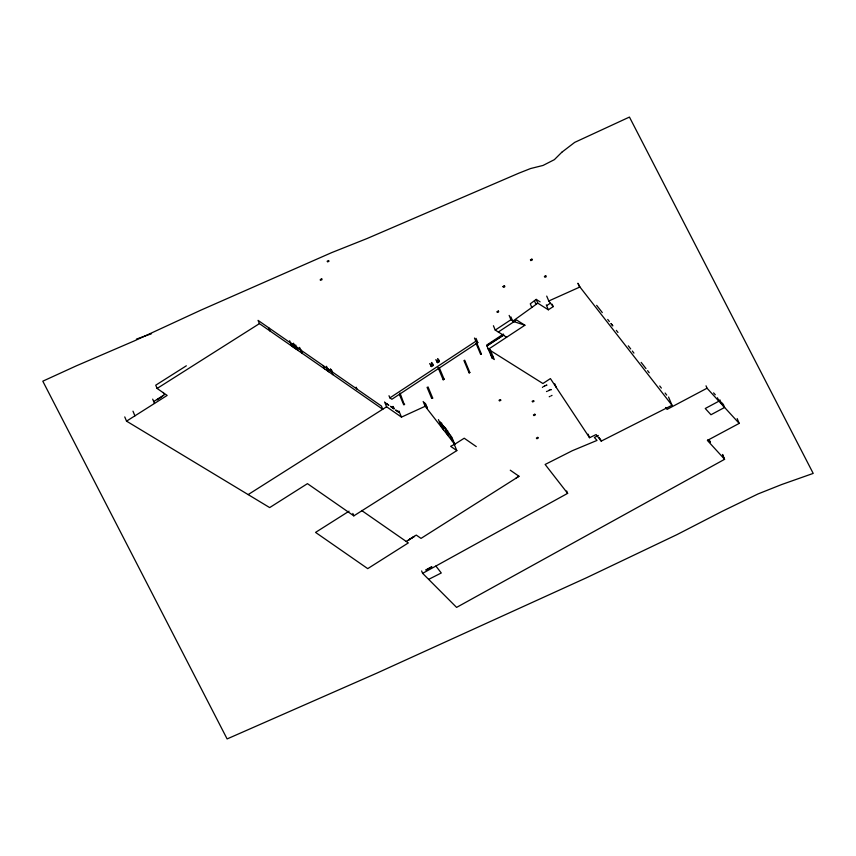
<?xml version="1.0" encoding="UTF-8"?>
<svg xmlns="http://www.w3.org/2000/svg" width="856" height="856" viewBox="0 0 856 856"><rect width="100%" height="100%" fill="white"/><g stroke="black" fill="none" stroke-linecap="round" stroke-linejoin="round"><path stroke-width="1.28" d="M432.687 398.094L431.659 398.297L432.687 398.094L428.011 386.891M544.908 385.906L543.902 386.495M546.856 385.05L545.732 385.542M400.03 393.054L404.31 404.695L403.625 404.61L399.495 394.755M469.848 372.553L469.067 372.777L469.837 372.499L464.68 360.173M443.162 379.732L444.157 379.294L443.162 379.732L438.005 367.417M542.961 386.923L542.415 387.436M544.705 386.013L544.106 386.366M546.61 385.254L545.957 385.468M547.476 391.128L546.481 391.567M549.424 390.272L548.418 390.711M552.024 395.397L551.029 395.825M549.188 390.325L548.621 390.571M550.034 396.392L549.231 396.756M550.986 389.63L550.365 389.534M540.104 301.858L536.198 299.397L530.281 303.816L531.811 307.465M510.904 316.902L512.723 321.225L537.771 303.163L548.343 309.808L553.169 306.63L552.141 304.18M487.053 345.631L490.221 343.545M490.392 343.481L493.559 341.394M493.73 341.33L496.897 339.233M497.069 339.169L500.236 337.082M486.989 345.931L497.133 339.34M500.407 337.018L503.574 334.931M496.994 339.479L503.81 335.028M389.897 397.88L475.829 341.255L477.819 342.646L391.898 399.26L389.897 397.88L388.999 395.718M493.42 325.74L495.228 330.074L510.957 319.727L514.039 321.663M498.31 332.01L516.575 319.994L524.899 325.226L488.38 349.259L542.907 383.52L550.408 378.587L589.549 437.716L596.118 434.57L601.222 441.118L672.003 405.284L668.557 397.034M124.762 416.915L126.538 421.152L269.672 507.587L307.454 483.651L353.828 515.858L456.826 450.609L450.652 446.318L454.729 444.243L425.165 406.279L401.475 417.118L386.602 406.793L248.154 494.597M503.414 334.065L486.636 345.107L492.104 358.161M546.856 305.485L550.194 303.291M186.341 365.801L155.739 385.189L157.108 388.453L167.155 395.429L126.538 421.152M157.108 388.453L259.421 323.632L382.782 409.307L381.423 406.044L258.052 320.369L259.421 323.632M153.706 401.55L164.256 394.862L163.25 392.465M430.632 365.929L432.419 364.795L433.329 365.426L431.542 366.561L429.648 363.586M436.774 362.035L438.54 360.922L439.449 361.553L437.684 362.666L435.79 359.691M388.635 405.252L386.987 403.85M390.721 406.504L393.953 408.836L392.968 406.482M393.043 406.44L394.028 408.794L392.84 406.525M395.868 410.142L398.821 412.111M349.055 511.182L315.554 532.4L367.727 568.63L408.323 542.918L361.596 510.465M408.783 539.879L414.25 536.53M406.226 541.452L416.273 535.086L421.024 538.392L519.036 476.289L510.272 470.201M516.157 477.969L518.897 476.236M421.623 570.941L422.629 573.349L456.59 607.396L724.486 459.362L722.603 454.472M551.114 389.801L550.173 389.63M425.967 569.925L431.863 566.779L426.031 569.989M422.629 573.349L567.624 493.366L566.651 491.012M724.615 459.276L707.377 440.423L739.188 423.399L707.035 388.217L667.081 409.382L665.604 407.477M500.364 399.57L499.005 400.308L499.551 400.95L500.921 400.234L500.375 399.591M534.797 414.229L533.416 414.946L533.973 415.609L535.353 414.893L534.807 414.25M443.975 427.775L443.066 425.379C446.982 432.815 439.096 420.521 442.092 425.132M446.575 430.868L448.94 433.853M447.656 432.248L446.757 430.033M598.323 435.469L594.385 437.47L597.007 440.423L572.311 450.716L545.133 464.466L567.624 493.366M428.642 579.373L441.279 572.985L435.875 566.041M546.727 296.101L548.771 300.991L579.929 286.995L672.003 405.284M530.485 259.807L531.918 259.197L532.272 260.01L530.838 260.62L530.485 259.807L531.929 259.218M503.071 286.535L504.505 285.904C505.853 286.888 502.857 288.151 503.06 286.514L504.516 285.925M544.427 276.563L545.871 275.953C547.187 278.35 542.019 276.606 545.882 275.974M498.363 311.038L496.94 311.67C496.79 313.328 499.701 311.884 498.374 311.06M136.457 339.083L151.48 333.733M512.723 321.225L524.899 325.226M481.372 353.956L480.612 354.288L481.372 353.956L476.728 342.86M495.228 330.074L506.634 337.243M488.241 348.767L490.242 350.029L494.297 359.541L492.114 358.022M488.305 348.927L490.306 350.179M489.514 351.816L491.579 353.228M490.788 354.844L492.842 356.257M290.633 342.999L294.55 345.653M296.668 347.183L300.584 349.847M327.495 368.754L331.368 371.376M476.278 446.597L464.22 438.229L454.279 444.521L456.826 450.609M385.542 402.919L388.774 405.263M390.593 406.333L393.781 408.505M395.718 410.131L398.96 412.474M291.832 346.017L296.015 348.927L293.522 343.192M297.856 350.2L295.662 344.936M414.283 536.391L408.665 539.954M713.583 392.872L715.306 394.766M707.998 439.759L710.32 442.306L709.346 439.963M469.077 372.831L463.931 360.504M404.695 404.246L403.625 404.61M611.205 323.771L612.832 325.858M616.331 330.363L617.968 332.449M659.741 385.992L661.356 388.078M665.112 393.022L666.717 395.098M596.653 305.335L602.292 312.568M607.728 319.427L609.333 321.492M610.949 323.568L612.554 325.633M628.304 345.856L630.712 348.959M632.327 351.035L633.932 353.1M641.165 362.388L645.991 368.594M647.607 370.659L649.212 372.724M548.771 300.991L553.169 306.63M443.194 425.689L445.826 429.07M441.664 424.523L444.125 427.69M431.692 398.404L427.058 387.319M737.177 418.584L739.188 423.399M723.181 404.032L724.604 407.445L710.972 414.743L705.258 408.494L718.89 401.197L717.467 397.783M721.747 402.47L723.181 405.883M719.843 399.763L721.747 404.321M706.029 385.821L707.035 388.217M722.475 454.557L724.486 459.362M579.929 286.995L577.939 283.24L579.48 286.931M546.299 304.907L548.343 309.808M600.345 439.042L601.222 441.118M599.189 437.544L600.056 439.631M536.198 299.397L537.771 303.163M534.465 300.798L535.995 304.447M588.072 434.174L589.549 437.716M554.774 383.83L556.304 387.5M509.149 315.393L510.957 319.727M476.022 338.334L477.819 342.646M474.481 338.024L475.829 341.255M475.968 343.192L480.612 354.288M438.465 359.21L439.449 361.553M437.555 358.578L438.54 360.922M436.699 360.323L437.684 362.666M439.513 368.208L444.157 379.294M432.344 363.083L433.329 365.426M431.435 362.452L432.419 364.795M430.557 364.217L431.542 366.561M451.722 437.052L454.729 444.243M450.438 434.987L453.819 443.066M448.94 433.061L452.321 441.14M447.431 430.418L448.833 433.992M445.259 427.486L446.639 431.167L445.109 427.572M444.531 427.411L447.913 435.479M441.493 422.864L442.873 426.17M440.123 421.751L443.504 429.83M438.443 419.59L441.824 427.668M425.368 403.347L427.326 408.012L424.212 402.395M423.164 401.485L425.165 406.279M398.896 410.966L401.475 417.118M384.579 401.956L386.602 406.793M356.16 387.169L356.952 389.052M331.689 370.177L332.481 372.05M332.813 374.607L330.427 368.904L332.674 374.511M326.468 366.282L328.768 371.793M326.329 367.791L327.698 371.055M323.172 365.587L324.531 368.85M301.066 350.243L302.435 353.507M299.546 347.375L302.125 353.293M289.628 340.752L291.928 346.081M352.811 513.418L353.828 515.858M268.645 327.72L270.004 330.983M162.683 396.06L157.269 399.805L159.997 397.762M152.7 399.142L154.497 403.444M132.98 411.19L134.916 415.845M561.761 152.293L554.388 159.644L543.036 165.443L530.57 168.546L518.747 173.212L367.064 238.524L331.657 252.627L200.925 310.129L134.467 340.838L76.12 365.94L42.8 381.188L227.118 738.931L376.972 673.083L586.52 577.747L677.064 534.583L722.378 511.235L758.02 493.944L781.635 484.55L813.2 473.411L629.449 117.069L574.697 142.374L561.761 152.293M533.502 400.587L532.122 401.304L532.678 401.967L534.058 401.25L533.513 400.608M537.75 437.363L536.38 438.09L536.937 438.754L538.306 438.026L537.761 437.395M328.511 260.524L327.142 261.262L327.645 261.904L329.036 261.198L328.522 260.556M321.803 278.981L320.326 279.42L320.358 280.297L321.824 279.826L321.803 278.981"/></g></svg>
